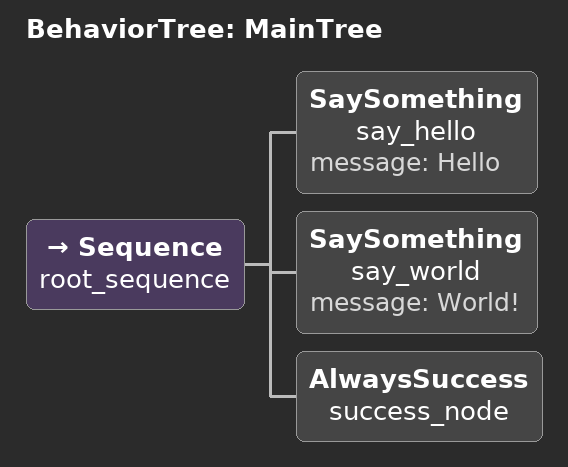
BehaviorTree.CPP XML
<root main_tree_to_execute="MainTree">
    <BehaviorTree ID="MainTree">
        <Sequence name="root_sequence">
            <SaySomething name="say_hello" message="Hello" />
            <SaySomething name="say_world" message="World!" />
            <AlwaysSuccess name="success_node" />
        </Sequence>
    </BehaviorTree>
</root>
